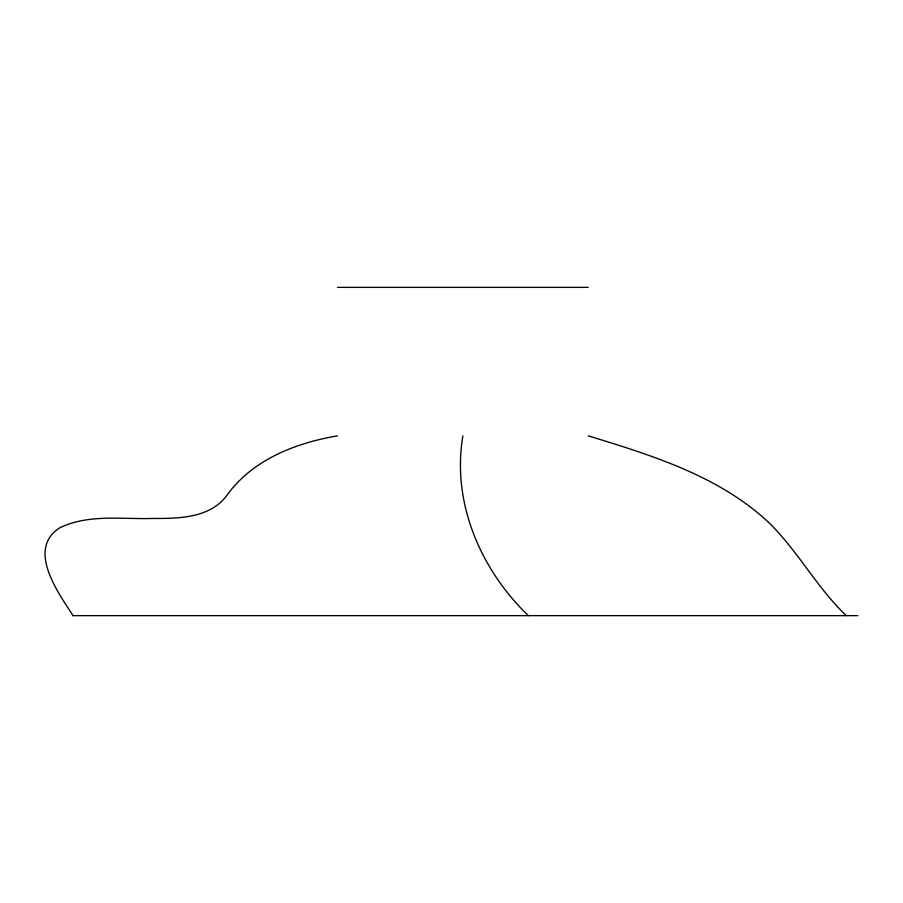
<?xml version="1.0" encoding="UTF-8"?>
<svg xmlns="http://www.w3.org/2000/svg" width="903" height="903" viewBox="0 0 903 903"><rect width="100%" height="100%" fill="white"/><g stroke="black" fill="none" stroke-linecap="round" stroke-linejoin="round"><path stroke-width="1.35" d="M462.878 435.844C451.556 502.497 480.577 569.612 528.334 615.643M337.519 435.844C295.778 442.944 252.93 459.514 227.24 494.878C210.038 518.694 178.038 518.457 151.625 518.48C121.058 519.304 88.212 514.01 59.745 527.815C26.311 549.34 58.345 592.831 73.053 615.643M337.519 287.357L588.237 287.357M72.567 615.643L857.85 615.643M588.237 435.844C651.876 455.349 719.002 475.937 768.69 522.465C797.767 550.796 816.82 587.593 846.258 615.643"/></g></svg>
